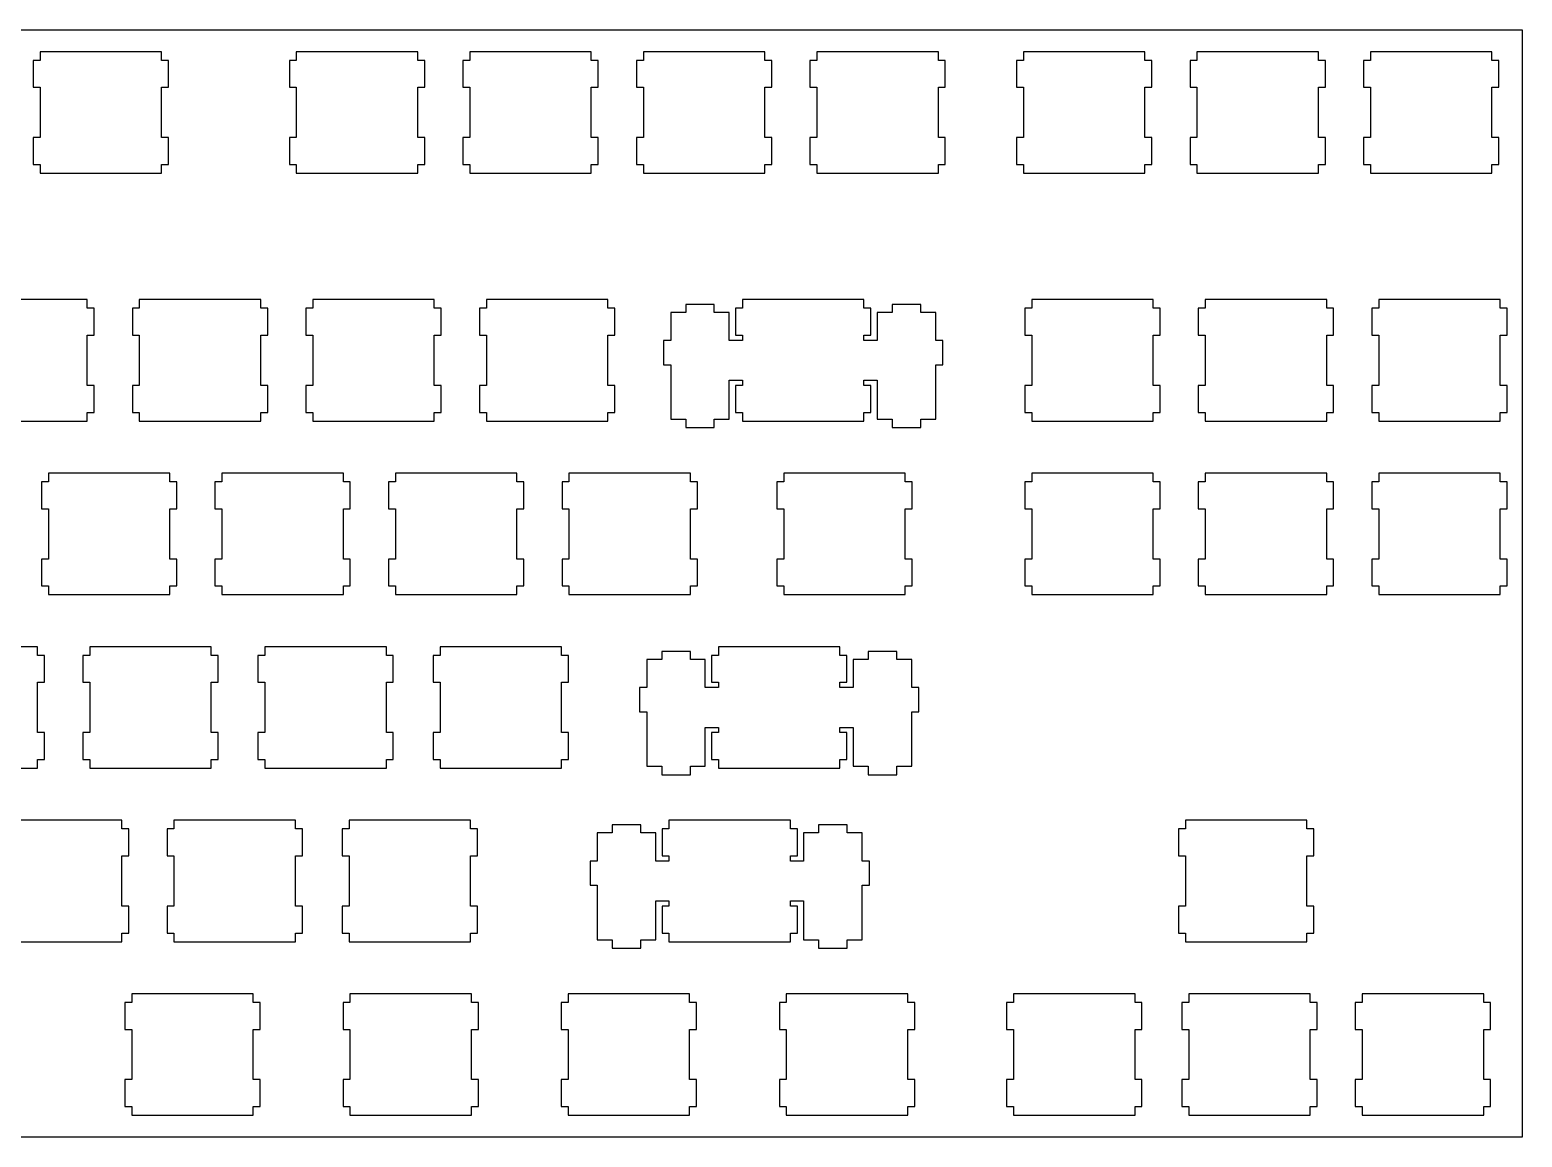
# Model space of a CAD drawing. Extents: x 0 to 362, y 0 to 128.
# Drawn here: x 190 to 362, y 0.1 to 127.7 of the extents above; entities that cross this region are included whole.
import ezdxf

# ---------------------------------------------------------------- set-up
doc = ezdxf.new("R2010")
doc.units = 0
doc.layers.get('0').update_dxf_attribs({"linetype": 'CONTINUOUS'})

msp = doc.modelspace()

# ---------------------------------------------------------------- linework, layer by layer
at = {"color": 0}
for p, q in [((0.09508, 127.716), (362.045, 127.716)), ((362.045, 127.716), (362.045, 0.0813)), ((191.215, 124.193), (190.415, 124.193)), ((190.415, 124.193), (190.415, 121.094)), ((191.215, 125.193), (191.215, 124.193)), ((205.215, 125.193), (191.215, 125.193)), ((205.215, 124.193), (205.215, 125.193)), ((206.015, 124.193), (205.215, 124.193)), ((206.015, 121.094), (206.015, 124.193)), ((220.741, 124.193), (219.942, 124.193)), ((219.942, 124.193), (219.942, 121.094)), ((220.741, 125.193), (220.741, 124.193)), ((234.742, 125.193), (220.741, 125.193)), ((234.742, 124.193), (234.742, 125.193)), ((235.541, 124.193), (234.742, 124.193)), ((235.541, 121.094), (235.541, 124.193)), ((240.745, 124.193), (239.945, 124.193)), ((239.945, 124.193), (239.945, 121.094)), ((240.745, 125.193), (240.745, 124.193)), ((254.744, 125.193), (240.745, 125.193)), ((254.744, 124.193), (254.744, 125.193)), ((255.545, 124.193), (254.744, 124.193)), ((255.545, 121.094), (255.545, 124.193)), ((260.747, 124.193), (259.946, 124.193)), ((259.946, 124.193), (259.946, 121.094)), ((260.747, 125.193), (260.747, 124.193)), ((274.747, 125.193), (260.747, 125.193)), ((274.747, 124.193), (274.747, 125.193)), ((275.547, 124.193), (274.747, 124.193)), ((275.547, 121.094), (275.547, 124.193)), ((280.749, 124.193), (279.95, 124.193)), ((279.95, 124.193), (279.95, 121.094)), ((280.749, 125.193), (280.749, 124.193)), ((294.75, 125.193), (280.749, 125.193)), ((294.75, 124.193), (294.75, 125.193)), ((295.549, 124.193), (294.75, 124.193)), ((295.549, 121.094), (295.549, 124.193)), ((304.562, 124.193), (303.762, 124.193)), ((303.762, 124.193), (303.762, 121.094)), ((304.562, 125.193), (304.562, 124.193)), ((318.561, 125.193), (304.562, 125.193)), ((318.561, 124.193), (318.561, 125.193)), ((319.362, 124.193), (318.561, 124.193)), ((319.362, 121.094), (319.362, 124.193)), ((324.565, 124.193), (323.765, 124.193)), ((323.765, 124.193), (323.765, 121.094)), ((324.565, 125.193), (324.565, 124.193)), ((338.565, 125.193), (324.565, 125.193)), ((338.565, 124.193), (338.565, 125.193)), ((339.365, 124.193), (338.565, 124.193)), ((339.365, 121.094), (339.365, 124.193)), ((344.566, 124.193), (343.767, 124.193)), ((343.767, 124.193), (343.767, 121.094)), ((344.566, 125.193), (344.566, 124.193)), ((358.567, 125.193), (344.566, 125.193)), ((358.567, 124.193), (358.567, 125.193)), ((359.368, 124.193), (358.567, 124.193)), ((359.368, 121.094), (359.368, 124.193)), ((190.415, 121.094), (191.215, 121.094)), ((191.215, 121.094), (191.215, 115.293)), ((205.215, 115.293), (205.215, 121.094)), ((205.215, 121.094), (206.015, 121.094)), ((219.942, 121.094), (220.741, 121.094)), ((220.741, 121.094), (220.741, 115.293)), ((234.742, 115.293), (234.742, 121.094)), ((234.742, 121.094), (235.541, 121.094)), ((239.945, 121.094), (240.745, 121.094)), ((240.745, 121.094), (240.745, 115.293)), ((254.744, 115.293), (254.744, 121.094)), ((254.744, 121.094), (255.545, 121.094)), ((259.946, 121.094), (260.747, 121.094)), ((260.747, 121.094), (260.747, 115.293)), ((274.747, 115.293), (274.747, 121.094)), ((274.747, 121.094), (275.547, 121.094)), ((279.95, 121.094), (280.749, 121.094)), ((280.749, 121.094), (280.749, 115.293)), ((294.75, 115.293), (294.75, 121.094)), ((294.75, 121.094), (295.549, 121.094)), ((303.762, 121.094), (304.562, 121.094)), ((304.562, 121.094), (304.562, 115.293)), ((318.561, 115.293), (318.561, 121.094)), ((318.561, 121.094), (319.362, 121.094)), ((323.765, 121.094), (324.565, 121.094)), ((324.565, 121.094), (324.565, 115.293)), ((338.565, 115.293), (338.565, 121.094)), ((338.565, 121.094), (339.365, 121.094)), ((343.767, 121.094), (344.566, 121.094)), ((344.566, 121.094), (344.566, 115.293)), ((358.567, 115.293), (358.567, 121.094)), ((358.567, 121.094), (359.368, 121.094)), ((191.215, 115.293), (190.415, 115.293)), ((190.415, 115.293), (190.415, 112.193)), ((206.015, 115.293), (205.215, 115.293)), ((206.015, 112.193), (206.015, 115.293)), ((220.741, 115.293), (219.942, 115.293)), ((219.942, 115.293), (219.942, 112.193)), ((235.541, 115.293), (234.742, 115.293)), ((235.541, 112.193), (235.541, 115.293)), ((240.745, 115.293), (239.945, 115.293)), ((239.945, 115.293), (239.945, 112.193)), ((255.545, 115.293), (254.744, 115.293)), ((255.545, 112.193), (255.545, 115.293)), ((260.747, 115.293), (259.946, 115.293)), ((259.946, 115.293), (259.946, 112.193)), ((275.547, 115.293), (274.747, 115.293)), ((275.547, 112.193), (275.547, 115.293)), ((280.749, 115.293), (279.95, 115.293)), ((279.95, 115.293), (279.95, 112.193)), ((295.549, 115.293), (294.75, 115.293)), ((295.549, 112.193), (295.549, 115.293)), ((304.562, 115.293), (303.762, 115.293)), ((303.762, 115.293), (303.762, 112.193)), ((319.362, 115.293), (318.561, 115.293)), ((319.362, 112.193), (319.362, 115.293)), ((324.565, 115.293), (323.765, 115.293)), ((323.765, 115.293), (323.765, 112.193)), ((339.365, 115.293), (338.565, 115.293)), ((339.365, 112.193), (339.365, 115.293)), ((344.566, 115.293), (343.767, 115.293)), ((343.767, 115.293), (343.767, 112.193)), ((359.368, 115.293), (358.567, 115.293)), ((359.368, 112.193), (359.368, 115.293)), ((190.415, 112.193), (191.215, 112.193)), ((191.215, 112.193), (191.215, 111.194)), ((205.215, 111.194), (205.215, 112.193)), ((205.215, 112.193), (206.015, 112.193)), ((219.942, 112.193), (220.741, 112.193)), ((220.741, 112.193), (220.741, 111.194)), ((234.742, 111.194), (234.742, 112.193)), ((234.742, 112.193), (235.541, 112.193)), ((239.945, 112.193), (240.745, 112.193)), ((240.745, 112.193), (240.745, 111.194)), ((254.744, 111.194), (254.744, 112.193)), ((254.744, 112.193), (255.545, 112.193)), ((259.946, 112.193), (260.747, 112.193)), ((260.747, 112.193), (260.747, 111.194)), ((274.747, 111.194), (274.747, 112.193)), ((274.747, 112.193), (275.547, 112.193)), ((279.95, 112.193), (280.749, 112.193)), ((280.749, 112.193), (280.749, 111.194)), ((294.75, 111.194), (294.75, 112.193)), ((294.75, 112.193), (295.549, 112.193)), ((303.762, 112.193), (304.562, 112.193)), ((304.562, 112.193), (304.562, 111.194)), ((318.561, 111.194), (318.561, 112.193)), ((318.561, 112.193), (319.362, 112.193)), ((323.765, 112.193), (324.565, 112.193)), ((324.565, 112.193), (324.565, 111.194)), ((338.565, 111.194), (338.565, 112.193)), ((338.565, 112.193), (339.365, 112.193)), ((343.767, 112.193), (344.566, 112.193)), ((344.566, 112.193), (344.566, 111.194)), ((358.567, 111.194), (358.567, 112.193)), ((358.567, 112.193), (359.368, 112.193)), ((191.215, 111.194), (205.215, 111.194)), ((220.741, 111.194), (234.742, 111.194)), ((240.745, 111.194), (254.744, 111.194)), ((260.747, 111.194), (274.747, 111.194)), ((280.749, 111.194), (294.75, 111.194)), ((304.562, 111.194), (318.561, 111.194)), ((324.565, 111.194), (338.565, 111.194)), ((344.566, 111.194), (358.567, 111.194)), ((196.642, 96.6184), (182.643, 96.6184)), ((196.642, 95.6179), (196.642, 96.6184)), ((202.643, 96.6184), (202.643, 95.6179)), ((216.644, 96.6184), (202.643, 96.6184)), ((216.644, 95.6179), (216.644, 96.6184)), ((222.647, 96.6184), (222.647, 95.6179)), ((236.647, 96.6184), (222.647, 96.6184)), ((236.647, 95.6179), (236.647, 96.6184)), ((242.649, 96.6184), (242.649, 95.6179)), ((256.647, 96.6184), (242.649, 96.6184)), ((256.647, 95.6179), (256.647, 96.6184)), ((272.176, 96.6184), (272.176, 95.6179)), ((286.177, 96.6184), (272.176, 96.6184)), ((286.177, 95.6179), (286.177, 96.6184)), ((305.514, 96.6184), (305.514, 95.6179)), ((319.513, 96.6184), (305.514, 96.6184)), ((319.513, 95.6179), (319.513, 96.6184)), ((325.516, 96.6184), (325.516, 95.6179)), ((339.517, 96.6184), (325.516, 96.6184)), ((339.517, 95.6179), (339.517, 96.6184)), ((345.518, 96.6184), (345.518, 95.6179)), ((359.519, 96.6184), (345.518, 96.6184)), ((359.519, 95.6179), (359.519, 96.6184)), ((197.441, 95.6179), (196.642, 95.6179)), ((197.441, 92.5188), (197.441, 95.6179)), ((202.643, 95.6179), (201.844, 95.6179)), ((201.844, 95.6179), (201.844, 92.5188)), ((217.445, 95.6179), (216.644, 95.6179)), ((217.445, 92.5188), (217.445, 95.6179)), ((222.647, 95.6179), (221.846, 95.6179)), ((221.846, 95.6179), (221.846, 92.5188)), ((237.447, 95.6179), (236.647, 95.6179)), ((237.447, 92.5188), (237.447, 95.6179)), ((242.649, 95.6179), (241.849, 95.6179)), ((241.849, 95.6179), (241.849, 92.5188)), ((257.449, 95.6179), (256.647, 95.6179)), ((257.449, 92.5188), (257.449, 95.6179)), ((265.626, 95.148), (263.901, 95.148)), ((263.901, 95.148), (263.901, 91.918)), ((268.927, 96.0684), (265.626, 96.0684)), ((265.626, 96.0684), (265.626, 95.148)), ((268.927, 95.148), (268.927, 96.0684)), ((270.652, 95.148), (268.927, 95.148)), ((270.652, 91.918), (270.652, 95.148)), ((272.176, 95.6179), (271.377, 95.6179)), ((271.377, 95.6179), (271.377, 92.5188)), ((286.977, 95.6179), (286.177, 95.6179)), ((286.977, 92.5188), (286.977, 95.6179)), ((289.427, 95.148), (287.701, 95.148)), ((287.701, 95.148), (287.701, 91.918)), ((292.727, 96.0684), (289.427, 96.0684)), ((289.427, 96.0684), (289.427, 95.148)), ((292.727, 95.148), (292.727, 96.0684)), ((294.452, 95.148), (292.727, 95.148)), ((294.452, 91.918), (294.452, 95.148)), ((305.514, 95.6179), (304.713, 95.6179)), ((304.713, 95.6179), (304.713, 92.5188)), ((320.314, 95.6179), (319.513, 95.6179)), ((320.314, 92.5188), (320.314, 95.6179)), ((325.516, 95.6179), (324.717, 95.6179)), ((324.717, 95.6179), (324.717, 92.5188)), ((340.316, 95.6179), (339.517, 95.6179)), ((340.316, 92.5188), (340.316, 95.6179)), ((345.518, 95.6179), (344.719, 95.6179)), ((344.719, 95.6179), (344.719, 92.5188)), ((360.32, 95.6179), (359.519, 95.6179)), ((360.32, 92.5188), (360.32, 95.6179)), ((196.642, 86.7184), (196.642, 92.5188)), ((196.642, 92.5188), (197.441, 92.5188)), ((201.844, 92.5188), (202.643, 92.5188)), ((202.643, 92.5188), (202.643, 86.7184)), ((216.644, 86.7184), (216.644, 92.5188)), ((216.644, 92.5188), (217.445, 92.5188)), ((221.846, 92.5188), (222.647, 92.5188)), ((222.647, 92.5188), (222.647, 86.7184)), ((236.647, 86.7184), (236.647, 92.5188)), ((236.647, 92.5188), (237.447, 92.5188)), ((241.849, 92.5188), (242.649, 92.5188)), ((242.649, 92.5188), (242.649, 86.7184)), ((256.647, 86.7184), (256.647, 92.5188)), ((256.647, 92.5188), (257.449, 92.5188)), ((263.901, 91.918), (263.077, 91.918)), ((263.077, 91.918), (263.077, 89.1163)), ((272.176, 91.918), (270.652, 91.918)), ((271.377, 92.5188), (272.176, 92.5188)), ((272.176, 92.5188), (272.176, 91.918)), ((286.177, 91.918), (286.177, 92.5188)), ((286.177, 92.5188), (286.977, 92.5188)), ((287.701, 91.918), (286.177, 91.918)), ((295.276, 91.918), (294.452, 91.918)), ((295.276, 89.1163), (295.276, 91.918)), ((304.713, 92.5188), (305.514, 92.5188)), ((305.514, 92.5188), (305.514, 86.7184)), ((319.513, 86.7184), (319.513, 92.5188)), ((319.513, 92.5188), (320.314, 92.5188)), ((324.717, 92.5188), (325.516, 92.5188)), ((325.516, 92.5188), (325.516, 86.7184)), ((339.517, 86.7184), (339.517, 92.5188)), ((339.517, 92.5188), (340.316, 92.5188)), ((344.719, 92.5188), (345.518, 92.5188)), ((345.518, 92.5188), (345.518, 86.7184)), ((359.519, 86.7184), (359.519, 92.5188)), ((359.519, 92.5188), (360.32, 92.5188)), ((263.077, 89.1163), (263.901, 89.1163)), ((263.901, 89.1163), (263.901, 82.8477)), ((294.452, 82.8477), (294.452, 89.1163)), ((294.452, 89.1163), (295.276, 89.1163)), ((197.441, 86.7184), (196.642, 86.7184)), ((197.441, 83.6179), (197.441, 86.7184)), ((202.643, 86.7184), (201.844, 86.7184)), ((201.844, 86.7184), (201.844, 83.6179)), ((217.445, 86.7184), (216.644, 86.7184)), ((217.445, 83.6179), (217.445, 86.7184)), ((222.647, 86.7184), (221.846, 86.7184)), ((221.846, 86.7184), (221.846, 83.6179)), ((237.447, 86.7184), (236.647, 86.7184)), ((237.447, 83.6179), (237.447, 86.7184)), ((242.649, 86.7184), (241.849, 86.7184)), ((241.849, 86.7184), (241.849, 83.6179)), ((257.449, 86.7184), (256.647, 86.7184)), ((257.449, 83.6179), (257.449, 86.7184)), ((270.652, 82.8477), (270.652, 87.3181)), ((270.652, 87.3181), (272.176, 87.3181)), ((272.176, 86.7184), (271.377, 86.7184)), ((271.377, 86.7184), (271.377, 83.6179)), ((272.176, 87.3181), (272.176, 86.7184)), ((286.177, 86.7184), (286.177, 87.3181)), ((286.177, 87.3181), (287.701, 87.3181)), ((286.977, 86.7184), (286.177, 86.7184)), ((286.977, 83.6179), (286.977, 86.7184)), ((287.701, 87.3181), (287.701, 82.8477)), ((305.514, 86.7184), (304.713, 86.7184)), ((304.713, 86.7184), (304.713, 83.6179)), ((320.314, 86.7184), (319.513, 86.7184)), ((320.314, 83.6179), (320.314, 86.7184)), ((325.516, 86.7184), (324.717, 86.7184)), ((324.717, 86.7184), (324.717, 83.6179)), ((340.316, 86.7184), (339.517, 86.7184)), ((340.316, 83.6179), (340.316, 86.7184)), ((345.518, 86.7184), (344.719, 86.7184)), ((344.719, 86.7184), (344.719, 83.6179)), ((360.32, 86.7184), (359.519, 86.7184)), ((360.32, 83.6179), (360.32, 86.7184)), ((182.643, 82.6188), (196.642, 82.6188)), ((196.642, 82.6188), (196.642, 83.6179)), ((196.642, 83.6179), (197.441, 83.6179)), ((201.844, 83.6179), (202.643, 83.6179)), ((202.643, 83.6179), (202.643, 82.6188)), ((202.643, 82.6188), (216.644, 82.6188)), ((216.644, 82.6188), (216.644, 83.6179)), ((216.644, 83.6179), (217.445, 83.6179)), ((221.846, 83.6179), (222.647, 83.6179)), ((222.647, 83.6179), (222.647, 82.6188)), ((222.647, 82.6188), (236.647, 82.6188)), ((236.647, 82.6188), (236.647, 83.6179)), ((236.647, 83.6179), (237.447, 83.6179)), ((241.849, 83.6179), (242.649, 83.6179)), ((242.649, 83.6179), (242.649, 82.6188)), ((242.649, 82.6188), (256.647, 82.6188)), ((256.647, 82.6188), (256.647, 83.6179)), ((256.647, 83.6179), (257.449, 83.6179)), ((263.901, 82.8477), (265.626, 82.8477)), ((265.626, 82.8477), (265.626, 81.8677)), ((268.927, 81.8677), (268.927, 82.8477)), ((268.927, 82.8477), (270.652, 82.8477)), ((271.377, 83.6179), (272.176, 83.6179)), ((272.176, 83.6179), (272.176, 82.6188)), ((272.176, 82.6188), (286.177, 82.6188)), ((286.177, 82.6188), (286.177, 83.6179)), ((286.177, 83.6179), (286.977, 83.6179)), ((287.701, 82.8477), (289.427, 82.8477)), ((289.427, 82.8477), (289.427, 81.8677)), ((292.727, 81.8677), (292.727, 82.8477)), ((292.727, 82.8477), (294.452, 82.8477)), ((304.713, 83.6179), (305.514, 83.6179)), ((305.514, 83.6179), (305.514, 82.6188)), ((305.514, 82.6188), (319.513, 82.6188)), ((319.513, 82.6188), (319.513, 83.6179)), ((319.513, 83.6179), (320.314, 83.6179)), ((324.717, 83.6179), (325.516, 83.6179)), ((325.516, 83.6179), (325.516, 82.6188)), ((325.516, 82.6188), (339.517, 82.6188)), ((339.517, 82.6188), (339.517, 83.6179)), ((339.517, 83.6179), (340.316, 83.6179)), ((344.719, 83.6179), (345.518, 83.6179)), ((345.518, 83.6179), (345.518, 82.6188)), ((345.518, 82.6188), (359.519, 82.6188)), ((359.519, 82.6188), (359.519, 83.6179)), ((359.519, 83.6179), (360.32, 83.6179)), ((265.626, 81.8677), (268.927, 81.8677)), ((289.427, 81.8677), (292.727, 81.8677)), ((192.166, 76.6163), (192.166, 75.6158)), ((206.167, 76.6163), (192.166, 76.6163)), ((206.167, 75.6158), (206.167, 76.6163)), ((212.17, 76.6163), (212.17, 75.6158)), ((226.169, 76.6163), (212.17, 76.6163)), ((226.169, 75.6158), (226.169, 76.6163)), ((232.172, 76.6163), (232.172, 75.6158)), ((246.172, 76.6163), (232.172, 76.6163)), ((246.172, 75.6158), (246.172, 76.6163)), ((252.174, 76.6163), (252.174, 75.6158)), ((266.175, 76.6163), (252.174, 76.6163)), ((266.175, 75.6158), (266.175, 76.6163)), ((276.939, 76.6163), (276.939, 75.6158)), ((290.938, 76.6163), (276.939, 76.6163)), ((290.938, 75.6158), (290.938, 76.6163)), ((305.514, 76.6163), (305.514, 75.6158)), ((319.513, 76.6163), (305.514, 76.6163)), ((319.513, 75.6158), (319.513, 76.6163)), ((325.516, 76.6163), (325.516, 75.6158)), ((339.517, 76.6163), (325.516, 76.6163)), ((339.517, 75.6158), (339.517, 76.6163)), ((345.518, 76.6163), (345.518, 75.6158)), ((359.519, 76.6163), (345.518, 76.6163)), ((359.519, 75.6158), (359.519, 76.6163)), ((192.166, 75.6158), (191.367, 75.6158)), ((191.367, 75.6158), (191.367, 72.5166)), ((206.966, 75.6158), (206.167, 75.6158)), ((206.966, 72.5166), (206.966, 75.6158)), ((212.17, 75.6158), (211.369, 75.6158)), ((211.369, 75.6158), (211.369, 72.5166)), ((226.97, 75.6158), (226.169, 75.6158)), ((226.97, 72.5166), (226.97, 75.6158)), ((232.172, 75.6158), (231.371, 75.6158)), ((231.371, 75.6158), (231.371, 72.5166)), ((246.972, 75.6158), (246.172, 75.6158)), ((246.972, 72.5166), (246.972, 75.6158)), ((252.174, 75.6158), (251.374, 75.6158)), ((251.374, 75.6158), (251.374, 72.5166)), ((266.974, 75.6158), (266.175, 75.6158)), ((266.974, 72.5166), (266.974, 75.6158)), ((276.939, 75.6158), (276.138, 75.6158)), ((276.138, 75.6158), (276.138, 72.5166)), ((291.74, 75.6158), (290.938, 75.6158)), ((291.74, 72.5166), (291.74, 75.6158)), ((305.514, 75.6158), (304.713, 75.6158)), ((304.713, 75.6158), (304.713, 72.5166)), ((320.314, 75.6158), (319.513, 75.6158)), ((320.314, 72.5166), (320.314, 75.6158)), ((325.516, 75.6158), (324.717, 75.6158)), ((324.717, 75.6158), (324.717, 72.5166)), ((340.316, 75.6158), (339.517, 75.6158)), ((340.316, 72.5166), (340.316, 75.6158)), ((345.518, 75.6158), (344.719, 75.6158)), ((344.719, 75.6158), (344.719, 72.5166)), ((360.32, 75.6158), (359.519, 75.6158)), ((360.32, 72.5166), (360.32, 75.6158)), ((191.367, 72.5166), (192.166, 72.5166)), ((192.166, 72.5166), (192.166, 66.7149)), ((206.167, 66.7149), (206.167, 72.5166)), ((206.167, 72.5166), (206.966, 72.5166)), ((211.369, 72.5166), (212.17, 72.5166)), ((212.17, 72.5166), (212.17, 66.7149)), ((226.169, 66.7149), (226.169, 72.5166)), ((226.169, 72.5166), (226.97, 72.5166)), ((231.371, 72.5166), (232.172, 72.5166)), ((232.172, 72.5166), (232.172, 66.7149)), ((246.172, 66.7149), (246.172, 72.5166)), ((246.172, 72.5166), (246.972, 72.5166)), ((251.374, 72.5166), (252.174, 72.5166)), ((252.174, 72.5166), (252.174, 66.7149)), ((266.175, 66.7149), (266.175, 72.5166)), ((266.175, 72.5166), (266.974, 72.5166)), ((276.138, 72.5166), (276.939, 72.5166)), ((276.939, 72.5166), (276.939, 66.7149)), ((290.938, 66.7149), (290.938, 72.5166)), ((290.938, 72.5166), (291.74, 72.5166)), ((304.713, 72.5166), (305.514, 72.5166)), ((305.514, 72.5166), (305.514, 66.7149)), ((319.513, 66.7149), (319.513, 72.5166)), ((319.513, 72.5166), (320.314, 72.5166)), ((324.717, 72.5166), (325.516, 72.5166)), ((325.516, 72.5166), (325.516, 66.7149)), ((339.517, 66.7149), (339.517, 72.5166)), ((339.517, 72.5166), (340.316, 72.5166)), ((344.719, 72.5166), (345.518, 72.5166)), ((345.518, 72.5166), (345.518, 66.7149)), ((359.519, 66.7149), (359.519, 72.5166)), ((359.519, 72.5166), (360.32, 72.5166)), ((192.166, 66.7149), (191.367, 66.7149)), ((191.367, 66.7149), (191.367, 63.6143)), ((206.966, 66.7149), (206.167, 66.7149)), ((206.966, 63.6143), (206.966, 66.7149)), ((212.17, 66.7149), (211.369, 66.7149)), ((211.369, 66.7149), (211.369, 63.6143)), ((226.97, 66.7149), (226.169, 66.7149)), ((226.97, 63.6143), (226.97, 66.7149)), ((232.172, 66.7149), (231.371, 66.7149)), ((231.371, 66.7149), (231.371, 63.6143)), ((246.972, 66.7149), (246.172, 66.7149)), ((246.972, 63.6143), (246.972, 66.7149)), ((252.174, 66.7149), (251.374, 66.7149)), ((251.374, 66.7149), (251.374, 63.6143)), ((266.974, 66.7149), (266.175, 66.7149)), ((266.974, 63.6143), (266.974, 66.7149)), ((276.939, 66.7149), (276.138, 66.7149)), ((276.138, 66.7149), (276.138, 63.6143)), ((291.74, 66.7149), (290.938, 66.7149)), ((291.74, 63.6143), (291.74, 66.7149)), ((305.514, 66.7149), (304.713, 66.7149)), ((304.713, 66.7149), (304.713, 63.6143)), ((320.314, 66.7149), (319.513, 66.7149)), ((320.314, 63.6143), (320.314, 66.7149)), ((325.516, 66.7149), (324.717, 66.7149)), ((324.717, 66.7149), (324.717, 63.6143)), ((340.316, 66.7149), (339.517, 66.7149)), ((340.316, 63.6143), (340.316, 66.7149)), ((345.518, 66.7149), (344.719, 66.7149)), ((344.719, 66.7149), (344.719, 63.6143)), ((360.32, 66.7149), (359.519, 66.7149)), ((360.32, 63.6143), (360.32, 66.7149)), ((191.367, 63.6143), (192.166, 63.6143)), ((192.166, 63.6143), (192.166, 62.6152)), ((192.166, 62.6152), (206.167, 62.6152)), ((206.167, 62.6152), (206.167, 63.6143)), ((206.167, 63.6143), (206.966, 63.6143)), ((211.369, 63.6143), (212.17, 63.6143)), ((212.17, 63.6143), (212.17, 62.6152)), ((212.17, 62.6152), (226.169, 62.6152)), ((226.169, 62.6152), (226.169, 63.6143)), ((226.169, 63.6143), (226.97, 63.6143)), ((231.371, 63.6143), (232.172, 63.6143)), ((232.172, 63.6143), (232.172, 62.6152)), ((232.172, 62.6152), (246.172, 62.6152)), ((246.172, 62.6152), (246.172, 63.6143)), ((246.172, 63.6143), (246.972, 63.6143)), ((251.374, 63.6143), (252.174, 63.6143)), ((252.174, 63.6143), (252.174, 62.6152)), ((252.174, 62.6152), (266.175, 62.6152)), ((266.175, 62.6152), (266.175, 63.6143)), ((266.175, 63.6143), (266.974, 63.6143)), ((276.138, 63.6143), (276.939, 63.6143)), ((276.939, 63.6143), (276.939, 62.6152)), ((276.939, 62.6152), (290.938, 62.6152)), ((290.938, 62.6152), (290.938, 63.6143)), ((290.938, 63.6143), (291.74, 63.6143)), ((304.713, 63.6143), (305.514, 63.6143)), ((305.514, 63.6143), (305.514, 62.6152)), ((305.514, 62.6152), (319.513, 62.6152)), ((319.513, 62.6152), (319.513, 63.6143)), ((319.513, 63.6143), (320.314, 63.6143)), ((324.717, 63.6143), (325.516, 63.6143)), ((325.516, 63.6143), (325.516, 62.6152)), ((325.516, 62.6152), (339.517, 62.6152)), ((339.517, 62.6152), (339.517, 63.6143)), ((339.517, 63.6143), (340.316, 63.6143)), ((344.719, 63.6143), (345.518, 63.6143)), ((345.518, 63.6143), (345.518, 62.6152)), ((345.518, 62.6152), (359.519, 62.6152)), ((359.519, 62.6152), (359.519, 63.6143)), ((359.519, 63.6143), (360.32, 63.6143)), ((190.927, 56.6138), (176.926, 56.6138)), ((190.927, 55.6137), (190.927, 56.6138)), ((191.727, 55.6137), (190.927, 55.6137)), ((191.727, 52.5127), (191.727, 55.6137)), ((196.929, 55.6137), (196.129, 55.6137)), ((196.129, 55.6137), (196.129, 52.5127)), ((196.929, 56.6138), (196.929, 55.6137)), ((210.929, 56.6138), (196.929, 56.6138)), ((210.929, 55.6137), (210.929, 56.6138)), ((211.73, 55.6137), (210.929, 55.6137)), ((211.73, 52.5127), (211.73, 55.6137)), ((217.122, 55.6137), (216.322, 55.6137)), ((216.322, 55.6137), (216.322, 52.5127)), ((217.122, 56.6138), (217.122, 55.6137)), ((231.123, 56.6138), (217.122, 56.6138)), ((231.123, 55.6137), (231.123, 56.6138)), ((231.922, 55.6137), (231.123, 55.6137)), ((231.922, 52.5127), (231.922, 55.6137)), ((237.316, 55.6137), (236.516, 55.6137)), ((236.516, 55.6137), (236.516, 52.5127)), ((237.316, 56.6138), (237.316, 55.6137)), ((251.316, 56.6138), (237.316, 56.6138)), ((251.316, 55.6137), (251.316, 56.6138)), ((252.116, 55.6137), (251.316, 55.6137)), ((252.116, 52.5127), (252.116, 55.6137)), ((262.865, 55.1438), (261.14, 55.1438)), ((261.14, 55.1438), (261.14, 51.9134)), ((266.165, 56.0627), (262.865, 56.0627)), ((262.865, 56.0627), (262.865, 55.1438)), ((266.165, 55.1438), (266.165, 56.0627)), ((267.889, 55.1438), (266.165, 55.1438)), ((267.889, 51.9134), (267.889, 55.1438)), ((269.415, 55.6137), (268.614, 55.6137)), ((268.614, 55.6137), (268.614, 52.5127)), ((269.415, 56.6138), (269.415, 55.6137)), ((283.414, 56.6138), (269.415, 56.6138)), ((283.414, 55.6137), (283.414, 56.6138)), ((284.215, 55.6137), (283.414, 55.6137)), ((284.215, 52.5127), (284.215, 55.6137)), ((286.665, 55.1438), (284.94, 55.1438)), ((284.94, 55.1438), (284.94, 51.9134)), ((289.965, 56.0627), (286.665, 56.0627)), ((286.665, 56.0627), (286.665, 55.1438)), ((289.965, 55.1438), (289.965, 56.0627)), ((291.689, 55.1438), (289.965, 55.1438)), ((291.689, 51.9134), (291.689, 55.1438)), ((190.927, 46.7113), (190.927, 52.5127)), ((190.927, 52.5127), (191.727, 52.5127)), ((196.129, 52.5127), (196.929, 52.5127)), ((196.929, 52.5127), (196.929, 46.7113)), ((210.929, 46.7113), (210.929, 52.5127)), ((210.929, 52.5127), (211.73, 52.5127)), ((216.322, 52.5127), (217.122, 52.5127)), ((217.122, 52.5127), (217.122, 46.7113)), ((231.123, 46.7113), (231.123, 52.5127)), ((231.123, 52.5127), (231.922, 52.5127)), ((236.516, 52.5127), (237.316, 52.5127)), ((237.316, 52.5127), (237.316, 46.7113)), ((251.316, 46.7113), (251.316, 52.5127)), ((251.316, 52.5127), (252.116, 52.5127)), ((261.14, 51.9134), (260.314, 51.9134)), ((260.314, 51.9134), (260.314, 49.1134)), ((269.415, 51.9134), (267.889, 51.9134)), ((268.614, 52.5127), (269.415, 52.5127)), ((269.415, 52.5127), (269.415, 51.9134)), ((283.414, 51.9134), (283.414, 52.5127)), ((283.414, 52.5127), (284.215, 52.5127)), ((284.94, 51.9134), (283.414, 51.9134)), ((292.515, 51.9134), (291.689, 51.9134)), ((292.515, 49.1134), (292.515, 51.9134)), ((260.314, 49.1134), (261.14, 49.1134)), ((261.14, 49.1134), (261.14, 42.8431)), ((291.689, 42.8431), (291.689, 49.1134)), ((291.689, 49.1134), (292.515, 49.1134)), ((191.727, 46.7113), (190.927, 46.7113)), ((191.727, 43.6136), (191.727, 46.7113)), ((196.929, 46.7113), (196.129, 46.7113)), ((196.129, 46.7113), (196.129, 43.6136)), ((211.73, 46.7113), (210.929, 46.7113)), ((211.73, 43.6136), (211.73, 46.7113)), ((217.122, 46.7113), (216.322, 46.7113)), ((216.322, 46.7113), (216.322, 43.6136)), ((231.922, 46.7113), (231.123, 46.7113)), ((231.922, 43.6136), (231.922, 46.7113)), ((237.316, 46.7113), (236.516, 46.7113)), ((236.516, 46.7113), (236.516, 43.6136)), ((252.116, 46.7113), (251.316, 46.7113)), ((252.116, 43.6136), (252.116, 46.7113)), ((267.889, 42.8431), (267.889, 47.3121)), ((267.889, 47.3121), (269.415, 47.3121)), ((269.415, 46.7113), (268.614, 46.7113)), ((268.614, 46.7113), (268.614, 43.6136)), ((269.415, 47.3121), (269.415, 46.7113)), ((283.414, 46.7113), (283.414, 47.3121)), ((283.414, 47.3121), (284.94, 47.3121)), ((284.215, 46.7113), (283.414, 46.7113)), ((284.215, 43.6136), (284.215, 46.7113)), ((284.94, 47.3121), (284.94, 42.8431)), ((190.927, 42.6131), (190.927, 43.6136)), ((190.927, 43.6136), (191.727, 43.6136)), ((196.129, 43.6136), (196.929, 43.6136)), ((196.929, 43.6136), (196.929, 42.6131)), ((210.929, 42.6131), (210.929, 43.6136)), ((210.929, 43.6136), (211.73, 43.6136)), ((216.322, 43.6136), (217.122, 43.6136)), ((217.122, 43.6136), (217.122, 42.6131)), ((231.123, 42.6131), (231.123, 43.6136)), ((231.123, 43.6136), (231.922, 43.6136)), ((236.516, 43.6136), (237.316, 43.6136)), ((237.316, 43.6136), (237.316, 42.6131)), ((251.316, 42.6131), (251.316, 43.6136)), ((251.316, 43.6136), (252.116, 43.6136)), ((268.614, 43.6136), (269.415, 43.6136)), ((269.415, 43.6136), (269.415, 42.6131)), ((283.414, 42.6131), (283.414, 43.6136)), ((283.414, 43.6136), (284.215, 43.6136)), ((176.926, 42.6131), (190.927, 42.6131)), ((196.929, 42.6131), (210.929, 42.6131)), ((217.122, 42.6131), (231.123, 42.6131)), ((237.316, 42.6131), (251.316, 42.6131)), ((261.14, 42.8431), (262.865, 42.8431)), ((262.865, 42.8431), (262.865, 41.8634)), ((262.865, 41.8634), (266.165, 41.8634)), ((266.165, 41.8634), (266.165, 42.8431)), ((266.165, 42.8431), (267.889, 42.8431)), ((269.415, 42.6131), (283.414, 42.6131)), ((284.94, 42.8431), (286.665, 42.8431)), ((286.665, 42.8431), (286.665, 41.8634)), ((286.665, 41.8634), (289.965, 41.8634)), ((289.965, 41.8634), (289.965, 42.8431)), ((289.965, 42.8431), (291.689, 42.8431)), ((200.642, 36.6116), (186.643, 36.6116)), ((200.642, 35.6112), (200.642, 36.6116)), ((206.645, 36.6116), (206.645, 35.6112)), ((220.645, 36.6116), (206.645, 36.6116)), ((220.645, 35.6112), (220.645, 36.6116)), ((226.838, 36.6116), (226.838, 35.6112)), ((240.838, 36.6116), (226.838, 36.6116)), ((240.838, 35.6112), (240.838, 36.6116)), ((263.7, 36.6116), (263.7, 35.6112)), ((277.7, 36.6116), (263.7, 36.6116)), ((277.7, 35.6112), (277.7, 36.6116)), ((323.231, 36.6116), (323.231, 35.6112)), ((337.231, 36.6116), (323.231, 36.6116)), ((337.231, 35.6112), (337.231, 36.6116)), ((201.443, 35.6112), (200.642, 35.6112)), ((201.443, 32.5107), (201.443, 35.6112)), ((206.645, 35.6112), (205.844, 35.6112)), ((205.844, 35.6112), (205.844, 32.5107)), ((221.445, 35.6112), (220.645, 35.6112)), ((221.445, 32.5107), (221.445, 35.6112)), ((226.838, 35.6112), (226.038, 35.6112)), ((226.038, 35.6112), (226.038, 32.5107)), ((241.638, 35.6112), (240.838, 35.6112)), ((241.638, 32.5107), (241.638, 35.6112)), ((257.15, 35.1414), (255.423, 35.1414)), ((255.423, 35.1414), (255.423, 31.9112)), ((260.449, 36.062), (257.15, 36.062)), ((257.15, 36.062), (257.15, 35.1414)), ((260.449, 35.1414), (260.449, 36.062)), ((262.175, 35.1414), (260.449, 35.1414)), ((262.175, 31.9112), (262.175, 35.1414)), ((263.7, 35.6112), (262.9, 35.6112)), ((262.9, 35.6112), (262.9, 32.5107)), ((278.5, 35.6112), (277.7, 35.6112)), ((278.5, 32.5107), (278.5, 35.6112)), ((280.95, 35.1414), (279.225, 35.1414)), ((279.225, 35.1414), (279.225, 31.9112)), ((284.249, 36.062), (280.95, 36.062)), ((280.95, 36.062), (280.95, 35.1414)), ((284.249, 35.1414), (284.249, 36.062)), ((285.975, 35.1414), (284.249, 35.1414)), ((285.975, 31.9112), (285.975, 35.1414)), ((323.231, 35.6112), (322.431, 35.6112)), ((322.431, 35.6112), (322.431, 32.5107)), ((338.031, 35.6112), (337.231, 35.6112)), ((338.031, 32.5107), (338.031, 35.6112)), ((200.642, 26.7119), (200.642, 32.5107)), ((200.642, 32.5107), (201.443, 32.5107)), ((205.844, 32.5107), (206.645, 32.5107)), ((206.645, 32.5107), (206.645, 26.7119)), ((220.645, 26.7119), (220.645, 32.5107)), ((220.645, 32.5107), (221.445, 32.5107)), ((226.038, 32.5107), (226.838, 32.5107)), ((226.838, 32.5107), (226.838, 26.7119)), ((240.838, 26.7119), (240.838, 32.5107)), ((240.838, 32.5107), (241.638, 32.5107)), ((255.423, 31.9112), (254.599, 31.9112)), ((254.599, 31.9112), (254.599, 29.111)), ((263.7, 31.9112), (262.175, 31.9112)), ((262.9, 32.5107), (263.7, 32.5107)), ((263.7, 32.5107), (263.7, 31.9112)), ((277.7, 31.9112), (277.7, 32.5107)), ((277.7, 32.5107), (278.5, 32.5107)), ((279.225, 31.9112), (277.7, 31.9112)), ((286.8, 31.9112), (285.975, 31.9112)), ((286.8, 29.111), (286.8, 31.9112)), ((322.431, 32.5107), (323.231, 32.5107)), ((323.231, 32.5107), (323.231, 26.7119)), ((337.231, 26.7119), (337.231, 32.5107)), ((337.231, 32.5107), (338.031, 32.5107)), ((254.599, 29.111), (255.423, 29.111)), ((255.423, 29.111), (255.423, 22.8396)), ((285.975, 22.8396), (285.975, 29.111)), ((285.975, 29.111), (286.8, 29.111)), ((201.443, 26.7119), (200.642, 26.7119)), ((201.443, 23.6113), (201.443, 26.7119)), ((206.645, 26.7119), (205.844, 26.7119)), ((205.844, 26.7119), (205.844, 23.6113)), ((221.445, 26.7119), (220.645, 26.7119)), ((221.445, 23.6113), (221.445, 26.7119)), ((226.838, 26.7119), (226.038, 26.7119)), ((226.038, 26.7119), (226.038, 23.6113)), ((241.638, 26.7119), (240.838, 26.7119)), ((241.638, 23.6113), (241.638, 26.7119)), ((262.175, 22.8396), (262.175, 27.3113)), ((262.175, 27.3113), (263.7, 27.3113)), ((263.7, 26.7119), (262.9, 26.7119)), ((262.9, 26.7119), (262.9, 23.6113)), ((263.7, 27.3113), (263.7, 26.7119)), ((277.7, 26.7119), (277.7, 27.3113)), ((277.7, 27.3113), (279.225, 27.3113)), ((278.5, 26.7119), (277.7, 26.7119)), ((278.5, 23.6113), (278.5, 26.7119)), ((279.225, 27.3113), (279.225, 22.8396)), ((323.231, 26.7119), (322.431, 26.7119)), ((322.431, 26.7119), (322.431, 23.6113)), ((338.031, 26.7119), (337.231, 26.7119)), ((338.031, 23.6113), (338.031, 26.7119)), ((186.643, 22.6109), (200.642, 22.6109)), ((200.642, 22.6109), (200.642, 23.6113)), ((200.642, 23.6113), (201.443, 23.6113)), ((205.844, 23.6113), (206.645, 23.6113)), ((206.645, 23.6113), (206.645, 22.6109)), ((206.645, 22.6109), (220.645, 22.6109)), ((220.645, 22.6109), (220.645, 23.6113)), ((220.645, 23.6113), (221.445, 23.6113)), ((226.038, 23.6113), (226.838, 23.6113)), ((226.838, 23.6113), (226.838, 22.6109)), ((226.838, 22.6109), (240.838, 22.6109)), ((240.838, 22.6109), (240.838, 23.6113)), ((240.838, 23.6113), (241.638, 23.6113)), ((255.423, 22.8396), (257.15, 22.8396)), ((257.15, 22.8396), (257.15, 21.8612)), ((260.449, 21.8612), (260.449, 22.8396)), ((260.449, 22.8396), (262.175, 22.8396)), ((262.9, 23.6113), (263.7, 23.6113)), ((263.7, 23.6113), (263.7, 22.6109)), ((263.7, 22.6109), (277.7, 22.6109)), ((277.7, 22.6109), (277.7, 23.6113)), ((277.7, 23.6113), (278.5, 23.6113)), ((279.225, 22.8396), (280.95, 22.8396)), ((280.95, 22.8396), (280.95, 21.8612)), ((284.249, 21.8612), (284.249, 22.8396)), ((284.249, 22.8396), (285.975, 22.8396)), ((322.431, 23.6113), (323.231, 23.6113)), ((323.231, 23.6113), (323.231, 22.6109)), ((323.231, 22.6109), (337.231, 22.6109)), ((337.231, 22.6109), (337.231, 23.6113)), ((337.231, 23.6113), (338.031, 23.6113)), ((257.15, 21.8612), (260.449, 21.8612)), ((280.95, 21.8612), (284.249, 21.8612)), ((201.786, 15.6077), (200.987, 15.6077)), ((200.987, 15.6077), (200.987, 12.5084)), ((201.786, 16.6067), (201.786, 15.6077)), ((215.787, 16.6067), (201.786, 16.6067)), ((215.787, 15.6077), (215.787, 16.6067)), ((216.586, 15.6077), (215.787, 15.6077)), ((216.586, 12.5084), (216.586, 15.6077)), ((226.932, 15.6077), (226.133, 15.6077)), ((226.133, 15.6077), (226.133, 12.5084)), ((226.932, 16.6067), (226.932, 15.6077)), ((240.932, 16.6067), (226.932, 16.6067)), ((240.932, 15.6077), (240.932, 16.6067)), ((241.733, 15.6077), (240.932, 15.6077)), ((241.733, 12.5084), (241.733, 15.6077)), ((252.078, 15.6077), (251.278, 15.6077)), ((251.278, 15.6077), (251.278, 12.5084)), ((252.078, 16.6067), (252.078, 15.6077)), ((266.078, 16.6067), (252.078, 16.6067)), ((266.078, 15.6077), (266.078, 16.6067)), ((266.879, 15.6077), (266.078, 15.6077)), ((266.879, 12.5084), (266.879, 15.6077)), ((277.224, 15.6077), (276.425, 15.6077)), ((276.425, 15.6077), (276.425, 12.5084)), ((277.224, 16.6067), (277.224, 15.6077)), ((291.225, 16.6067), (277.224, 16.6067)), ((291.225, 15.6077), (291.225, 16.6067)), ((292.024, 15.6077), (291.225, 15.6077)), ((292.024, 12.5084), (292.024, 15.6077)), ((303.419, 15.6077), (302.618, 15.6077)), ((302.618, 15.6077), (302.618, 12.5084)), ((303.419, 16.6067), (303.419, 15.6077)), ((317.419, 16.6067), (303.419, 16.6067)), ((317.419, 15.6077), (317.419, 16.6067)), ((318.219, 15.6077), (317.419, 15.6077)), ((318.219, 12.5084), (318.219, 15.6077)), ((323.612, 15.6077), (322.812, 15.6077)), ((322.812, 15.6077), (322.812, 12.5084)), ((323.612, 16.6067), (323.612, 15.6077)), ((337.611, 16.6067), (323.612, 16.6067)), ((337.611, 15.6077), (337.611, 16.6067)), ((338.412, 15.6077), (337.611, 15.6077)), ((338.412, 12.5084), (338.412, 15.6077)), ((343.615, 15.6077), (342.815, 15.6077)), ((342.815, 15.6077), (342.815, 12.5084)), ((343.615, 16.6067), (343.615, 15.6077)), ((357.614, 16.6067), (343.615, 16.6067)), ((357.614, 15.6077), (357.614, 16.6067)), ((358.415, 15.6077), (357.614, 15.6077)), ((358.415, 12.5084), (358.415, 15.6077)), ((200.987, 12.5084), (201.786, 12.5084)), ((201.786, 12.5084), (201.786, 6.70828)), ((215.787, 6.70828), (215.787, 12.5084)), ((215.787, 12.5084), (216.586, 12.5084)), ((226.133, 12.5084), (226.932, 12.5084)), ((226.932, 12.5084), (226.932, 6.70828)), ((240.932, 6.70828), (240.932, 12.5084)), ((240.932, 12.5084), (241.733, 12.5084)), ((251.278, 12.5084), (252.078, 12.5084)), ((252.078, 12.5084), (252.078, 6.70828)), ((266.078, 6.70828), (266.078, 12.5084)), ((266.078, 12.5084), (266.879, 12.5084)), ((276.425, 12.5084), (277.224, 12.5084)), ((277.224, 12.5084), (277.224, 6.70828)), ((291.225, 6.70828), (291.225, 12.5084)), ((291.225, 12.5084), (292.024, 12.5084)), ((302.618, 12.5084), (303.419, 12.5084)), ((303.419, 12.5084), (303.419, 6.70828)), ((317.419, 6.70828), (317.419, 12.5084)), ((317.419, 12.5084), (318.219, 12.5084)), ((322.812, 12.5084), (323.612, 12.5084)), ((323.612, 12.5084), (323.612, 6.70828)), ((337.611, 6.70828), (337.611, 12.5084)), ((337.611, 12.5084), (338.412, 12.5084)), ((342.815, 12.5084), (343.615, 12.5084)), ((343.615, 12.5084), (343.615, 6.70828)), ((357.614, 6.70828), (357.614, 12.5084)), ((357.614, 12.5084), (358.415, 12.5084)), ((201.786, 6.70828), (200.987, 6.70828)), ((200.987, 6.70828), (200.987, 3.60772)), ((216.586, 6.70828), (215.787, 6.70828)), ((216.586, 3.60772), (216.586, 6.70828)), ((226.932, 6.70828), (226.133, 6.70828)), ((226.133, 6.70828), (226.133, 3.60772)), ((241.733, 6.70828), (240.932, 6.70828)), ((241.733, 3.60772), (241.733, 6.70828)), ((252.078, 6.70828), (251.278, 6.70828)), ((251.278, 6.70828), (251.278, 3.60772)), ((266.879, 6.70828), (266.078, 6.70828)), ((266.879, 3.60772), (266.879, 6.70828)), ((277.224, 6.70828), (276.425, 6.70828)), ((276.425, 6.70828), (276.425, 3.60772)), ((292.024, 6.70828), (291.225, 6.70828)), ((292.024, 3.60772), (292.024, 6.70828)), ((303.419, 6.70828), (302.618, 6.70828)), ((302.618, 6.70828), (302.618, 3.60772)), ((318.219, 6.70828), (317.419, 6.70828)), ((318.219, 3.60772), (318.219, 6.70828)), ((323.612, 6.70828), (322.812, 6.70828)), ((322.812, 6.70828), (322.812, 3.60772)), ((338.412, 6.70828), (337.611, 6.70828)), ((338.412, 3.60772), (338.412, 6.70828)), ((343.615, 6.70828), (342.815, 6.70828)), ((342.815, 6.70828), (342.815, 3.60772)), ((358.415, 6.70828), (357.614, 6.70828)), ((358.415, 3.60772), (358.415, 6.70828)), ((200.987, 3.60772), (201.786, 3.60772)), ((201.786, 3.60772), (201.786, 2.60863)), ((215.787, 2.60863), (215.787, 3.60772)), ((215.787, 3.60772), (216.586, 3.60772)), ((226.133, 3.60772), (226.932, 3.60772)), ((226.932, 3.60772), (226.932, 2.60863)), ((240.932, 2.60863), (240.932, 3.60772)), ((240.932, 3.60772), (241.733, 3.60772)), ((251.278, 3.60772), (252.078, 3.60772)), ((252.078, 3.60772), (252.078, 2.60863)), ((266.078, 2.60863), (266.078, 3.60772)), ((266.078, 3.60772), (266.879, 3.60772)), ((276.425, 3.60772), (277.224, 3.60772)), ((277.224, 3.60772), (277.224, 2.60863)), ((291.225, 2.60863), (291.225, 3.60772)), ((291.225, 3.60772), (292.024, 3.60772)), ((302.618, 3.60772), (303.419, 3.60772)), ((303.419, 3.60772), (303.419, 2.60863)), ((317.419, 2.60863), (317.419, 3.60772)), ((317.419, 3.60772), (318.219, 3.60772)), ((322.812, 3.60772), (323.612, 3.60772)), ((323.612, 3.60772), (323.612, 2.60863)), ((337.611, 2.60863), (337.611, 3.60772)), ((337.611, 3.60772), (338.412, 3.60772)), ((342.815, 3.60772), (343.615, 3.60772)), ((343.615, 3.60772), (343.615, 2.60863)), ((357.614, 2.60863), (357.614, 3.60772)), ((357.614, 3.60772), (358.415, 3.60772)), ((201.786, 2.60863), (215.787, 2.60863)), ((226.932, 2.60863), (240.932, 2.60863)), ((252.078, 2.60863), (266.078, 2.60863)), ((277.224, 2.60863), (291.225, 2.60863)), ((303.419, 2.60863), (317.419, 2.60863)), ((323.612, 2.60863), (337.611, 2.60863)), ((343.615, 2.60863), (357.614, 2.60863)), ((362.045, 0.0813), (0.09508, 0.0813))]:
    msp.add_line(p, q, dxfattribs=at)

doc.saveas('drawing.dxf')
